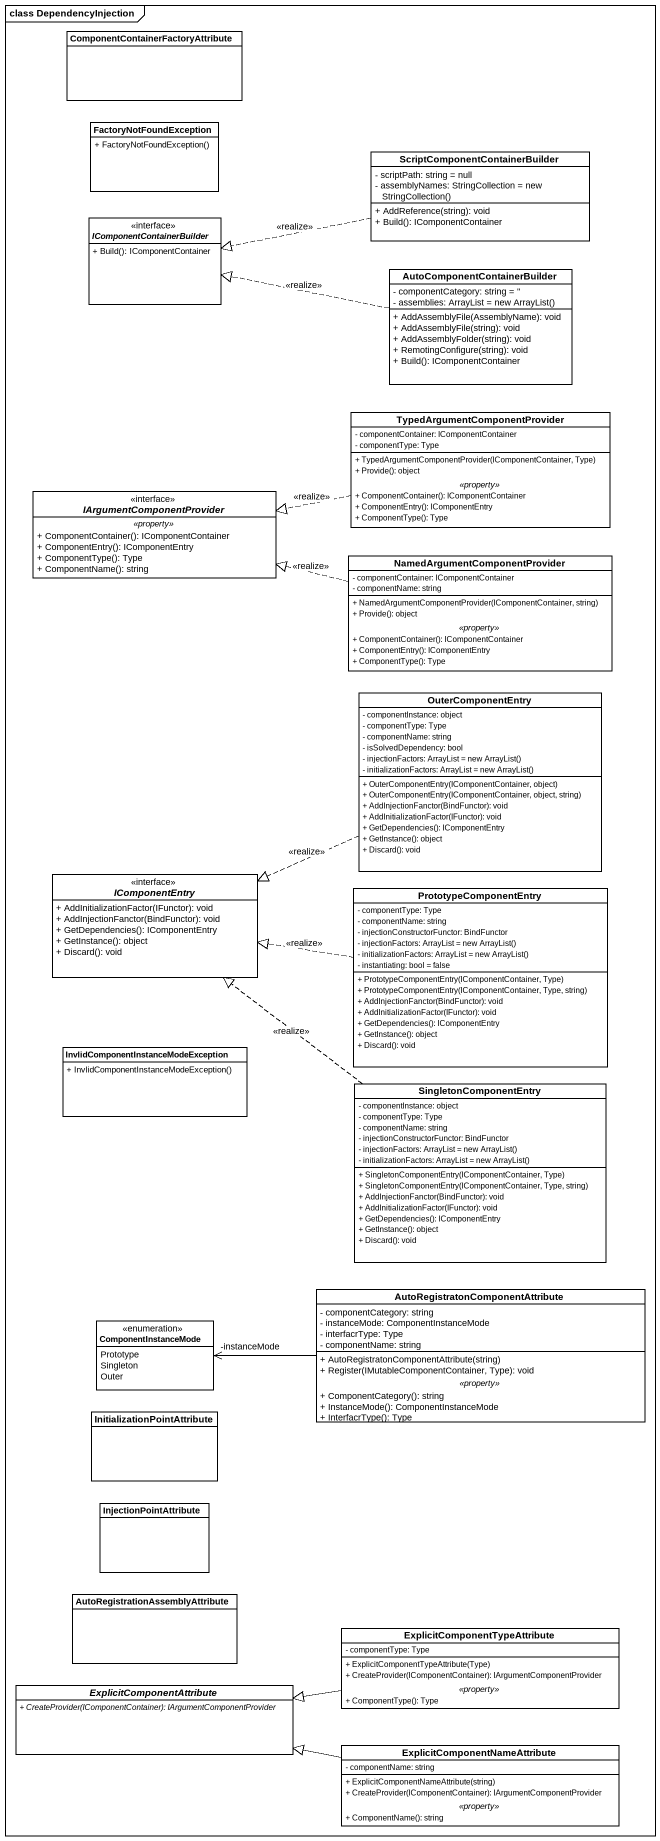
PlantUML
@startuml
mainframe class DependencyInjection
hide circle
hide empty members
skinparam classAttributeIconSize 0
class "ComponentContainerFactoryAttribute" as ComponentContainerFactoryAtt
class FactoryNotFoundException {
  + FactoryNotFoundException()
}
class "ScriptComponentContainerBuilder" as ScriptComponentContainerBuil {
  - scriptPath: string = null
  {field} - assemblyNames: StringCollection = new StringCollection()
  + AddReference(string): void
  + Build(): IComponentContainer
}
interface IComponentContainerBuilder <<interface>> {
  + Build(): IComponentContainer
}
class "AutoComponentContainerBuilder" as AutoComponentContainerBuilde {
  - componentCategory: string = ''
  {field} - assemblies: ArrayList = new ArrayList()
  + AddAssemblyFile(AssemblyName): void
  + AddAssemblyFile(string): void
  + AddAssemblyFolder(string): void
  + RemotingConfigure(string): void
  + Build(): IComponentContainer
}
class "TypedArgumentComponentProvider" as TypedArgumentComponentProvid {
  - componentContainer: IComponentContainer
  - componentType: Type
  --
  + TypedArgumentComponentProvider(IComponentContainer, Type)
  + Provide(): object
  .. <<property>> ..
  + ComponentContainer(): IComponentContainer
  + ComponentEntry(): IComponentEntry
  + ComponentType(): Type
}
interface IArgumentComponentProvider <<interface>> {
  .. <<property>> ..
  + ComponentContainer(): IComponentContainer
  + ComponentEntry(): IComponentEntry
  + ComponentType(): Type
  + ComponentName(): string
}
class "NamedArgumentComponentProvider" as NamedArgumentComponentProvid {
  - componentContainer: IComponentContainer
  - componentName: string
  --
  + NamedArgumentComponentProvider(IComponentContainer, string)
  + Provide(): object
  .. <<property>> ..
  + ComponentContainer(): IComponentContainer
  + ComponentEntry(): IComponentEntry
  + ComponentType(): Type
}
class OuterComponentEntry {
  - componentInstance: object
  - componentType: Type
  - componentName: string
  - isSolvedDependency: bool
  {field} - injectionFactors: ArrayList = new ArrayList()
  {field} - initializationFactors: ArrayList = new ArrayList()
  + OuterComponentEntry(IComponentContainer, object)
  + OuterComponentEntry(IComponentContainer, object, string)
  + AddInjectionFanctor(BindFunctor): void
  + AddInitializationFactor(IFunctor): void
  + GetDependencies(): IComponentEntry
  + GetInstance(): object
  + Discard(): void
}
interface IComponentEntry <<interface>> {
  + AddInitializationFactor(IFunctor): void
  + AddInjectionFanctor(BindFunctor): void
  + GetDependencies(): IComponentEntry
  + GetInstance(): object
  + Discard(): void
}
class PrototypeComponentEntry {
  - componentType: Type
  - componentName: string
  - injectionConstructorFunctor: BindFunctor
  {field} - injectionFactors: ArrayList = new ArrayList()
  {field} - initializationFactors: ArrayList = new ArrayList()
  - instantiating: bool = false
  + PrototypeComponentEntry(IComponentContainer, Type)
  + PrototypeComponentEntry(IComponentContainer, Type, string)
  + AddInjectionFanctor(BindFunctor): void
  + AddInitializationFactor(IFunctor): void
  + GetDependencies(): IComponentEntry
  + GetInstance(): object
  + Discard(): void
}
class "InvlidComponentInstanceModeException" as InvlidComponentInstanceModeE {
  + InvlidComponentInstanceModeException()
}
class SingletonComponentEntry {
  - componentInstance: object
  - componentType: Type
  - componentName: string
  - injectionConstructorFunctor: BindFunctor
  {field} - injectionFactors: ArrayList = new ArrayList()
  {field} - initializationFactors: ArrayList = new ArrayList()
  + SingletonComponentEntry(IComponentContainer, Type)
  + SingletonComponentEntry(IComponentContainer, Type, string)
  + AddInjectionFanctor(BindFunctor): void
  + AddInitializationFactor(IFunctor): void
  + GetDependencies(): IComponentEntry
  + GetInstance(): object
  + Discard(): void
}
enum ComponentInstanceMode {
  Prototype
  Singleton
  Outer
}
class "AutoRegistratonComponentAttribute" as AutoRegistratonComponentAttr {
  - componentCategory: string
  - instanceMode: ComponentInstanceMode
  - interfacrType: Type
  - componentName: string
  --
  + AutoRegistratonComponentAttribute(string)
  + Register(IMutableComponentContainer, Type): void
  .. <<property>> ..
  + ComponentCategory(): string
  + InstanceMode(): ComponentInstanceMode
  + InterfacrType(): Type
}
class InitializationPointAttribute
class InjectionPointAttribute
class "AutoRegistrationAssemblyAttribute" as AutoRegistrationAssemblyAttr
class "ExplicitComponentTypeAttribute" as ExplicitComponentTypeAttribu {
  - componentType: Type
  --
  + ExplicitComponentTypeAttribute(Type)
  + CreateProvider(IComponentContainer): IArgumentComponentProvider
  .. <<property>> ..
  + ComponentType(): Type
}
abstract class ExplicitComponentAttribute {
  {abstract} + CreateProvider(IComponentContainer): IArgumentComponentProvider
}
class "ExplicitComponentNameAttribute" as ExplicitComponentNameAttribu {
  - componentName: string
  --
  + ExplicitComponentNameAttribute(string)
  + CreateProvider(IComponentContainer): IArgumentComponentProvider
  .. <<property>> ..
  + ComponentName(): string
}
ScriptComponentContainerBuil .left.|> IComponentContainerBuilder : <<realize>>
AutoComponentContainerBuilde .left.|> IComponentContainerBuilder : <<realize>>
TypedArgumentComponentProvid .left.|> IArgumentComponentProvider : <<realize>>
NamedArgumentComponentProvid .left.|> IArgumentComponentProvider : <<realize>>
OuterComponentEntry .left.|> IComponentEntry : <<realize>>
PrototypeComponentEntry .left.|> IComponentEntry : <<realize>>
SingletonComponentEntry .up.|> IComponentEntry : <<realize>>
AutoRegistratonComponentAttr -left-> "-instanceMode" ComponentInstanceMode
ExplicitComponentTypeAttribu -left-|> ExplicitComponentAttribute
ExplicitComponentNameAttribu -left-|> ExplicitComponentAttribute
@enduml
